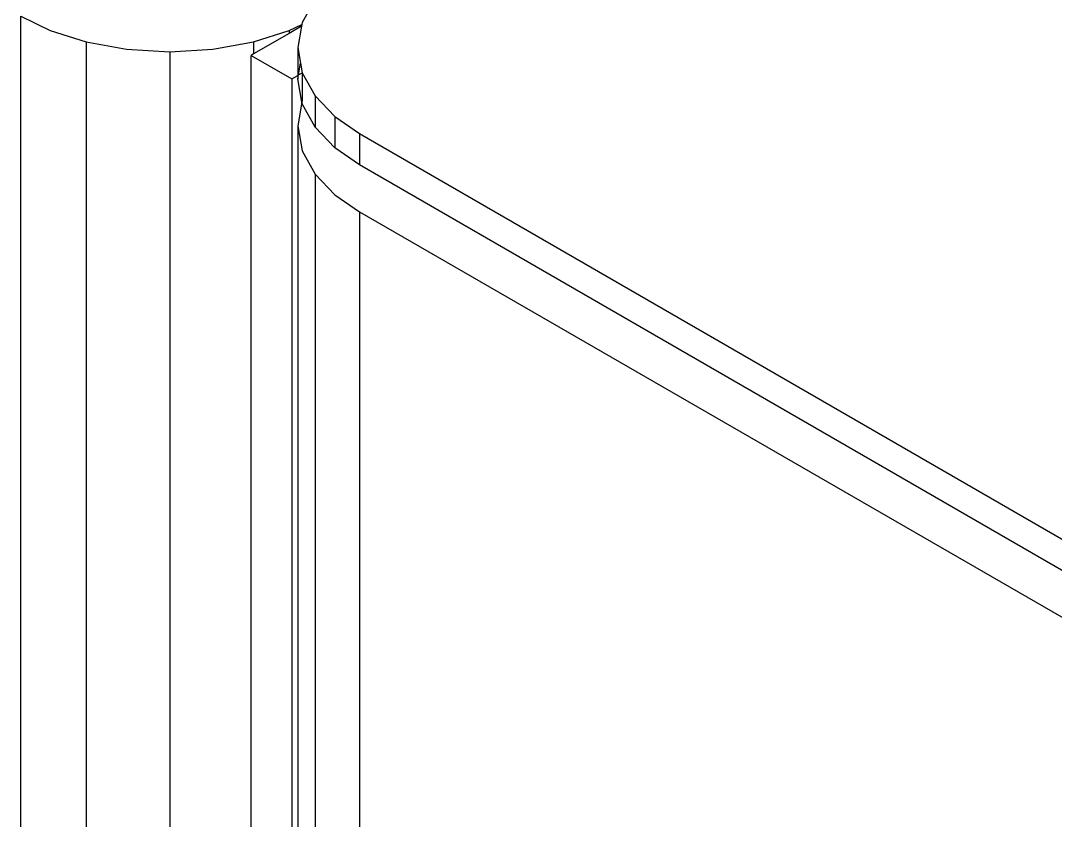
# Model space of a CAD drawing. Header units: millimetres. Extents: x 153 to 4750, y 92 to 3343.
# Drawn here: x 3625.1 to 3679.1, y 2629.7 to 2671.5 of the extents above; entities that cross this region are included whole.
import ezdxf

# ---------------------------------------------------------------- set-up
doc = ezdxf.new("R2010")
doc.units = ezdxf.units.MM

msp = doc.modelspace()

# ---------------------------------------------------------------- linework, layer by layer
for p, q in [((3640.446, 2672.593), (3639.775, 2671.372)), ((3625.086, 2594.136), (3625.086, 2671.703)), ((3625.086, 2671.703), (3626.631, 2670.961)), ((3639.097, 2670.961), (3639.758, 2671.279)), ((3639.741, 2671.183), (3639.097, 2670.811)), ((3639.741, 2671.183), (3639.541, 2670.07)), ((3639.758, 2671.279), (3639.741, 2671.183)), ((3639.775, 2671.372), (3639.758, 2671.279)), ((3626.631, 2670.961), (3628.495, 2670.366)), ((3637.233, 2670.366), (3639.097, 2670.961)), ((3639.097, 2670.811), (3637.233, 2669.735)), ((3639.097, 2670.961), (3639.097, 2670.811)), ((3628.495, 2670.366), (3630.61, 2669.978)), ((3628.495, 2670.366), (3628.495, 2592.798)), ((3630.61, 2669.978), (3632.864, 2669.843)), ((3632.864, 2669.843), (3635.118, 2669.978)), ((3635.118, 2669.978), (3637.233, 2670.366)), ((3637.233, 2670.366), (3637.233, 2669.735)), ((3639.541, 2670.07), (3639.688, 2669.254)), ((3639.541, 2670.07), (3639.541, 2668.618)), ((3632.864, 2669.843), (3632.864, 2592.276)), ((3637.233, 2669.735), (3637.106, 2669.662)), ((3637.106, 2669.662), (3639.228, 2668.437)), ((3637.106, 2592.775), (3637.106, 2669.662)), ((3639.578, 2668.639), (3639.688, 2669.254)), ((3639.688, 2669.254), (3639.775, 2668.753)), ((3639.228, 2668.437), (3639.541, 2668.618)), ((3639.228, 2668.437), (3639.228, 2590.87)), ((3639.541, 2668.437), (3639.578, 2668.639)), ((3639.541, 2668.618), (3639.578, 2668.639)), ((3639.541, 2668.618), (3639.541, 2668.437)), ((3639.761, 2667.213), (3639.541, 2668.437)), ((3639.578, 2668.639), (3639.775, 2668.753)), ((3639.775, 2668.753), (3640.446, 2667.548)), ((3639.775, 2668.753), (3639.775, 2667.289)), ((3639.775, 2667.289), (3639.761, 2667.213)), ((3640.446, 2667.548), (3641.478, 2666.472)), ((3640.446, 2667.548), (3640.446, 2665.915)), ((3639.761, 2667.213), (3639.541, 2665.988)), ((3639.775, 2667.136), (3639.761, 2667.213)), ((3640.446, 2665.915), (3639.775, 2667.136)), ((3641.478, 2666.472), (3642.763, 2665.579)), ((3641.478, 2666.472), (3641.478, 2664.839)), ((3639.541, 2665.988), (3639.775, 2664.686)), ((3639.541, 2665.988), (3639.541, 2591.051)), ((3641.478, 2664.839), (3640.446, 2665.915)), ((3642.763, 2665.579), (3938.334, 2494.932)), ((3642.763, 2665.579), (3642.763, 2663.946)), ((3639.775, 2664.686), (3640.446, 2663.465)), ((3642.763, 2663.946), (3641.478, 2664.839)), ((3938.334, 2493.299), (3642.763, 2663.946)), ((3640.446, 2663.465), (3641.478, 2662.389)), ((3640.446, 2663.465), (3640.446, 2585.898)), ((3641.478, 2662.389), (3642.763, 2661.497)), ((3642.763, 2661.497), (3938.334, 2490.849)), ((3642.763, 2661.497), (3642.763, 2583.93))]:
    msp.add_line(p, q)

doc.saveas('drawing.dxf')
